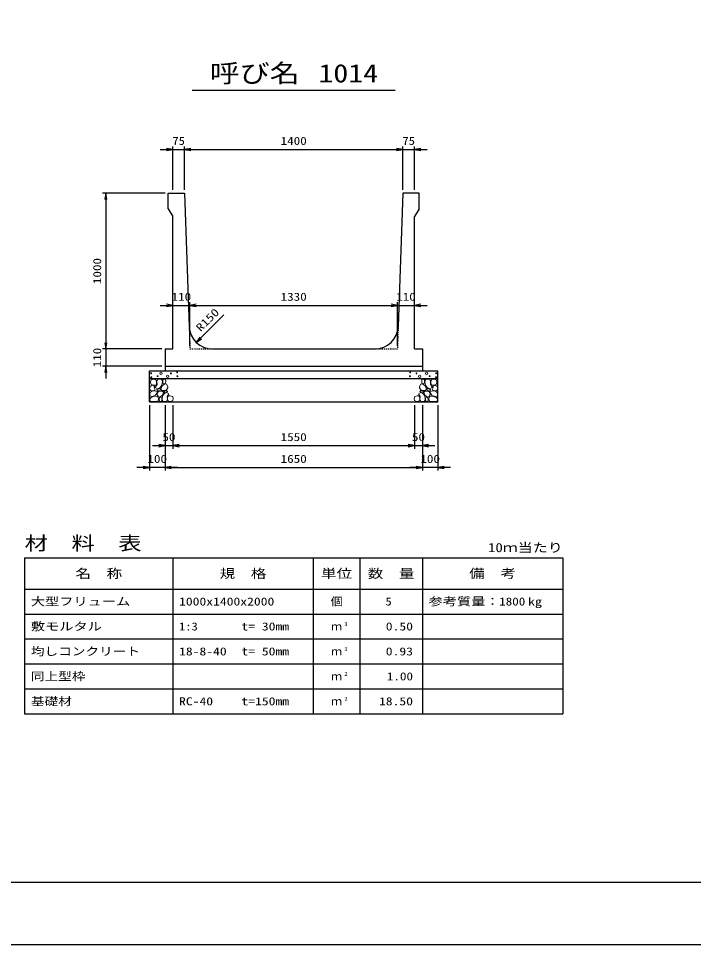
# Model space of a CAD drawing. Units: millimetres at full size. Extents: x 0 to 16820, y 0 to 11880.
# Drawn here: x 5646 to 9973, y 0 to 5940 of the extents above; entities that cross this region are included whole.
import ezdxf
from ezdxf.enums import TextEntityAlignment as Align

# ---------------------------------------------------------------- set-up
doc = ezdxf.new("R2010")
doc.units = ezdxf.units.MM
doc.linetypes.add('DASHED_SPACED', pattern=[12, 6, -6])
for name, color, linetype, lineweight in [('0_2', 7, 'Continuous', 25), ('D-DCR-HCHn', 4, 'Continuous', 9), ('D-MTR-FRAM', 7, 'Continuous', 25), ('D-MTR-LINE', 7, 'Continuous', 25), ('D-STR-DIM', 7, 'Continuous', 25), ('D-STR-STRn', 1, 'Continuous', 25), ('D-TTL', 2, 'Continuous', 25), ('D-TTL-TXT', 7, 'Continuous', 25)]:
    doc.layers.add(name, color=color, linetype=linetype, lineweight=lineweight)
doc.layers.add('D-MTR', color=7, linetype='Continuous')
doc.layers.add('D-MTR-TXT', color=7, linetype='Continuous')
doc.styles.add('ＭＳ ゴシック', font='')
doc.styles.get('ＭＳ ゴシック').set_extended_font_data('MS Gothic')

# ---------------------------------------------------------------- blocks, each defined once
blk = doc.blocks.new('open_arrow')
at = {"color": 0, "linetype": 'Continuous', "lineweight": -2}
blk.add_lwpolyline([(7.5, 1.25), (0, 0), (7.5, -1.25)], dxfattribs=at)

msp = doc.modelspace()

# ---------------------------------------------------------------- linework, layer by layer
at = {"layer": '0_2'}
for p, q in [((6585, 3460), (6585, 3180)), ((6635, 3460), (6635, 3180)), ((6635, 3460), (6635, 3180)), ((8185, 3460), (8185, 3180)), ((6505, 3200), (6715, 3200)), ((6635, 3200), (8185, 3200))]:
    msp.add_line(p, q, dxfattribs=at)
at = {"layer": 'D-DCR-HCHn'}
for points in [[(6523.399, 3623.696), (6507.796, 3627.163), (6493.928, 3620.228), (6492.194, 3604.626), (6495.661, 3592.491), (6512.997, 3587.29), (6525.132, 3587.29), (6530.333, 3595.958), (6530.333, 3615.028)], [(6537.267, 3625.429), (6532.067, 3609.827), (6533.8, 3592.491), (6521.665, 3573.421), (6537.267, 3564.753), (6554.603, 3573.421), (6565.005, 3587.29), (6568.472, 3609.827), (6565.005, 3621.962), (6554.603, 3627.163)], [(6570.206, 3621.962), (6570.206, 3601.159), (6578.874, 3595.958), (6587.542, 3601.159), (6589.275, 3613.294), (6587.542, 3623.696), (6575.407, 3627.163)], [(8249.794, 3621.962), (8249.794, 3601.159), (8241.126, 3595.958), (8232.458, 3601.159), (8230.725, 3613.294), (8232.458, 3623.696), (8244.593, 3627.163)], [(8282.733, 3625.429), (8287.933, 3609.827), (8286.2, 3592.491), (8298.335, 3573.421), (8282.733, 3564.753), (8265.397, 3573.421), (8254.995, 3587.29), (8251.528, 3609.827), (8254.995, 3621.962), (8265.397, 3627.163)], [(8296.601, 3623.696), (8312.204, 3627.163), (8326.072, 3620.228), (8327.806, 3604.626), (8324.339, 3592.491), (8307.003, 3587.29), (8294.868, 3587.29), (8289.667, 3595.958), (8289.667, 3615.028)], [(6490.46, 3580.356), (6485.26, 3564.753), (6492.194, 3554.352), (6509.53, 3552.618), (6521.366, 3557.699), (6516.464, 3569.954), (6519.932, 3576.889), (6512.997, 3583.823), (6502.596, 3587.29)], [(6540.735, 3564.753), (6532.067, 3557.819), (6535.534, 3552.618), (6547.669, 3552.618), (6552.87, 3554.352), (6556.337, 3561.286), (6551.136, 3566.487)], [(6566.739, 3583.823), (6558.071, 3563.02), (6565.005, 3554.352), (6585.808, 3554.352), (6594.476, 3557.819), (6603.144, 3569.954), (6603.144, 3580.356), (6594.476, 3594.224), (6584.074, 3595.958)], [(8253.261, 3583.823), (8261.929, 3563.02), (8254.995, 3554.352), (8234.192, 3554.352), (8225.524, 3557.819), (8216.856, 3569.954), (8216.856, 3580.356), (8225.524, 3594.224), (8235.926, 3595.958)], [(8279.265, 3564.753), (8287.933, 3557.819), (8284.466, 3552.618), (8272.331, 3552.618), (8267.13, 3554.352), (8263.663, 3561.286), (8268.864, 3566.487)], [(8329.54, 3580.356), (8334.74, 3564.753), (8327.806, 3554.352), (8310.47, 3552.618), (8298.634, 3557.699), (8303.536, 3569.954), (8300.068, 3576.889), (8307.003, 3583.823), (8317.404, 3587.29)], [(6523.366, 3522.757), (6536.208, 3542.019), (6534.603, 3546.834), (6516.946, 3551.65), (6500.894, 3550.045), (6489.658, 3540.414), (6488.052, 3529.177), (6489.658, 3517.941), (6502.499, 3514.731)], [(6529.787, 3482.627), (6541.023, 3487.443), (6544.234, 3503.494), (6537.813, 3514.731), (6526.577, 3517.941), (6512.13, 3516.336), (6496.078, 3509.915), (6488.052, 3500.284), (6488.052, 3489.048), (6492.868, 3482.627), (6512.13, 3484.232)], [(6568.311, 3522.757), (6576.337, 3542.019), (6569.916, 3550.045), (6550.654, 3550.045), (6542.628, 3546.834), (6534.603, 3535.598), (6534.603, 3525.967), (6542.628, 3513.125), (6552.259, 3511.52)], [(6565.101, 3487.443), (6565.101, 3506.705), (6557.075, 3511.52), (6549.049, 3506.705), (6547.444, 3495.469), (6549.049, 3485.837), (6560.285, 3482.627)], [(6595.599, 3484.232), (6600.415, 3498.679), (6598.81, 3514.731), (6610.046, 3532.388), (6595.599, 3540.414), (6579.548, 3532.388), (6569.916, 3519.546), (6566.706, 3498.679), (6569.916, 3487.443), (6579.548, 3482.627)], [(6592.389, 3540.414), (6600.415, 3546.834), (6597.204, 3551.65), (6585.968, 3551.65), (6581.153, 3550.045), (6577.942, 3543.624), (6582.758, 3538.808)], [(6608.441, 3485.837), (6622.887, 3482.627), (6635.729, 3489.048), (6637.334, 3503.494), (6634.124, 3514.731), (6618.072, 3519.546), (6606.836, 3519.546), (6602.02, 3511.52), (6602.02, 3493.863)], [(8211.559, 3485.837), (8197.113, 3482.627), (8184.271, 3489.048), (8182.666, 3503.494), (8185.876, 3514.731), (8201.928, 3519.546), (8213.164, 3519.546), (8217.98, 3511.52), (8217.98, 3493.863)], [(8224.401, 3484.232), (8219.585, 3498.679), (8221.19, 3514.731), (8209.954, 3532.388), (8224.401, 3540.414), (8240.452, 3532.388), (8250.084, 3519.546), (8253.294, 3498.679), (8250.084, 3487.443), (8240.452, 3482.627)], [(8227.611, 3540.414), (8219.585, 3546.834), (8222.796, 3551.65), (8234.032, 3551.65), (8238.847, 3550.045), (8242.058, 3543.624), (8237.242, 3538.808)], [(8251.689, 3522.757), (8243.663, 3542.019), (8250.084, 3550.045), (8269.346, 3550.045), (8277.372, 3546.834), (8285.397, 3535.598), (8285.397, 3525.967), (8277.372, 3513.125), (8267.741, 3511.52)], [(8254.899, 3487.443), (8254.899, 3506.705), (8262.925, 3511.52), (8270.951, 3506.705), (8272.556, 3495.469), (8270.951, 3485.837), (8259.715, 3482.627)], [(8290.213, 3482.627), (8278.977, 3487.443), (8275.766, 3503.494), (8282.187, 3514.731), (8293.423, 3517.941), (8307.87, 3516.336), (8323.922, 3509.915), (8331.948, 3500.284), (8331.948, 3489.048), (8327.132, 3482.627), (8307.87, 3484.232)], [(8296.634, 3522.757), (8283.792, 3542.019), (8285.397, 3546.834), (8303.054, 3551.65), (8319.106, 3550.045), (8330.342, 3540.414), (8331.948, 3529.177), (8330.342, 3517.941), (8317.501, 3514.731)]]:
    msp.add_lwpolyline(points, close=True, dxfattribs=at)
for centre, radius in [((6495.727, 3663.955), 3), ((6496.869, 3638.91), 3), ((6537.292, 3645.752), 3), ((6558.336, 3663.955), 7.5), ((6601.664, 3644.961), 7.5), ((6622.708, 3663.164), 3), ((6663.131, 3670.006), 3), ((6664.273, 3644.961), 3), ((8155.727, 3644.961), 3), ((8156.869, 3670.006), 3), ((8197.292, 3663.164), 3), ((8218.336, 3644.961), 7.5), ((8261.664, 3663.955), 7.5), ((8282.708, 3645.752), 3), ((8323.131, 3638.91), 3), ((8324.273, 3663.955), 3)]:
    msp.add_circle(centre, radius, dxfattribs=at)
at = {"layer": 'D-MTR-FRAM'}
for p, q in [((5685, 2480), (9135, 2480)), ((5685, 2480), (5685, 1480)), ((9135, 2480), (9135, 1480)), ((5685, 1480), (9135, 1480))]:
    msp.add_line(p, q, dxfattribs=at)
at = {"layer": 'D-MTR-LINE'}
for p, q in [((6635, 2480), (6635, 1480)), ((7535, 2480), (7535, 1480)), ((7835, 2480), (7835, 1480)), ((8235, 2480), (8235, 1480)), ((5685, 2280), (9135, 2280)), ((5685, 2120), (9135, 2120)), ((5685, 1960), (9135, 1960)), ((5685, 1800), (9135, 1800)), ((5685, 1640), (9135, 1640))]:
    msp.add_line(p, q, dxfattribs=at)
at = {"layer": 'D-STR-DIM'}
for p, q in [((6635, 4840), (6635, 5120)), ((6710, 4840), (6710, 5120)), ((6710, 4840), (6710, 5120)), ((8110, 4840), (8110, 5120)), ((8110, 4840), (8110, 5120)), ((8185, 4840), (8185, 5120)), ((6555, 5100), (6790, 5100)), ((6710, 5100), (8110, 5100)), ((8030, 5100), (8265, 5100)), ((6585, 4820), (6185, 4820)), ((6205, 4820), (6205, 3820)), ((6555, 4100), (6825, 4100)), ((6745, 3840), (6745, 4120)), ((6745, 3840), (6745, 4120)), ((6745, 4100), (8075, 4100)), ((7995, 4100), (8265, 4100)), ((8075, 3840), (8075, 4120)), ((8075, 3840), (8075, 4120)), ((6785.647, 3862.095), (6962.424, 4038.872)), ((6205, 3900), (6205, 3630)), ((6565, 3820), (6185, 3820)), ((6565, 3820), (6185, 3820)), ((6565, 3710), (6185, 3710)), ((6485, 3460), (6485, 3040)), ((6585, 3460), (6585, 3040)), ((6585, 3460), (6585, 3040)), ((8185, 3460), (8185, 3180)), ((8235, 3460), (8235, 3040)), ((8235, 3460), (8235, 3040)), ((8235, 3460), (8235, 3180)), ((8335, 3460), (8335, 3040)), ((8105, 3200), (8315, 3200)), ((6665, 3060), (6405, 3060)), ((6585, 3060), (8235, 3060)), ((8415, 3060), (8155, 3060))]:
    msp.add_line(p, q, dxfattribs=at)
at = {"layer": 'D-STR-STRn'}
for p, q in [((6605, 4820), (6710, 4820)), ((6605, 4720), (6605, 4820)), ((6710, 4820), (6739.934, 3964.753)), ((8110, 4820), (8080.066, 3964.753)), ((8215, 4820), (8110, 4820)), ((8215, 4720), (8215, 4820)), ((6605, 4720), (6635, 4670)), ((8215, 4720), (8185, 4670)), ((6635, 3820), (6635, 4670)), ((8185, 3820), (8185, 4670)), ((6585, 3820), (6585, 3710)), ((6585, 3820), (6635, 3820)), ((6889.842, 3820), (7930.158, 3820)), ((8185, 3820), (8235, 3820)), ((8235, 3820), (8235, 3710)), ((6585, 3710), (8235, 3710)), ((6585, 3710), (6585, 3680)), ((8235, 3710), (8235, 3680)), ((6485, 3480), (6485, 3680)), ((6485, 3680), (8335, 3680)), ((6485, 3630), (8335, 3630)), ((8335, 3480), (8335, 3680)), ((6485, 3480), (8335, 3480))]:
    msp.add_line(p, q, dxfattribs=at)
at = {"layer": 'D-STR-STRn', "color": 2, "linetype": 'DASHED_SPACED'}
for p, q in [((6739.934, 3964.753), (6745, 3820)), ((8080.066, 3964.753), (8075, 3820)), ((6745, 3820), (6889.842, 3820)), ((7930.158, 3820), (8075, 3820))]:
    msp.add_line(p, q, dxfattribs=at)
at = {"layer": 'D-STR-STRn'}
for centre, start, end in [((6889.842, 3970), 182.00453, 270), ((7930.158, 3970), 270, 357.99547)]:
    msp.add_arc(centre, 150, start, end, dxfattribs=at)
at = {"layer": 'D-TTL'}
for points in [[(0, 0), (16820, 0), (16820, 11880), (0, 11880)], [(400, 400), (16420, 400), (16420, 11480), (400, 11480)]]:
    msp.add_lwpolyline(points, close=True, dxfattribs=at)
at = {"layer": 'D-TTL-TXT'}
msp.add_line((6760, 5480), (8060, 5480), dxfattribs=at)

# ---------------------------------------------------------------- block references
at = {"layer": '0_2', "xscale": 5.33, "yscale": 5.33, "rotation": 180}
for p in [(6585, 3200), (8185, 3200)]:
    msp.add_blockref('open_arrow', p, dxfattribs=at)
at = {"layer": '0_2', "xscale": 5.33, "yscale": 5.33}
msp.add_blockref('open_arrow', (6635, 3200), dxfattribs=at)
msp.add_blockref('open_arrow', (6635, 3200), dxfattribs=at)
at = {"layer": 'D-STR-DIM', "xscale": 5.33, "yscale": 5.33}
for p, rotation in [((6635, 5100), 180), ((8110, 5100), 180), ((8110, 5100), 180), ((6205, 4820), 270), ((6635, 4100), 180), ((8075, 4100), 180), ((8075, 4100), 180), ((6785.647, 3862.095), 45), ((6205, 3820), 90), ((6205, 3820), 90), ((6205, 3710), 270), ((8185, 3200), 180), ((6485, 3060), 180), ((8235, 3060), 180), ((8235, 3060), 180)]:
    msp.add_blockref('open_arrow', p, dxfattribs=dict(at, rotation=rotation))
for p in [(6710, 5100), (6710, 5100), (8185, 5100), (6745, 4100), (6745, 4100), (8185, 4100), (8235, 3200), (6585, 3060), (6585, 3060), (8335, 3060)]:
    msp.add_blockref('open_arrow', p, dxfattribs=at)

# ---------------------------------------------------------------- texts
at = {"layer": '0_2', "style": 'ＭＳ ゴシック', "width": 1.2}
for s, p in [('50', (6610, 3255)), ('1550', (7410, 3255))]:
    msp.add_text(s, height=51.32, dxfattribs=at).set_placement(p, align=Align.MIDDLE_CENTER)
at = {"layer": 'D-MTR', "style": 'ＭＳ ゴシック', "width": 1.25}
msp.add_text('材\u3000料\u3000表', height=87.98, dxfattribs=at).set_placement((5685, 2504), align=Align.BOTTOM_LEFT)
at = {"layer": 'D-MTR', "style": 'ＭＳ ゴシック', "width": 1.2}
msp.add_text('10ｍ当たり', height=58.65, dxfattribs=at).set_placement((9135, 2499.333), align=Align.BOTTOM_RIGHT)
at = {"layer": 'D-MTR-TXT', "style": 'ＭＳ ゴシック'}
for s, height, width, p in [('名\u3000称', 58.65, 1.25, (6160, 2380)), ('規\u3000格', 58.65, 1.25, (7085, 2380)), ('単位', 58.65, 1.25, (7685, 2380)), ('数\u3000量', 58.65, 1.25, (8035, 2380)), ('備\u3000考', 58.65, 1.25, (8685, 2380)), ('個', 51.32, 1.1, (7685, 2200))]:
    msp.add_text(s, height=height, dxfattribs=dict(at, width=width)).set_placement(p, align=Align.MIDDLE_CENTER)
for s, width, p in [('大型フリューム', 1.3, (5725, 2200)), ('1000x1400x2000', 1.25, (6675, 2200)), ('参考質量：    kg', 1.3, (8275, 2200)), ('敷モルタル', 1.3, (5725, 2040)), ('1:3', 1.15, (6675, 2040)), ('t= 30mm', 1.25, (7075, 2040)), ('均しコンクリート', 1.25, (5725, 1880)), ('18-8-40', 1.25, (6675, 1880)), ('t= 50mm', 1.25, (7075, 1880)), ('同上型枠', 1.25, (5725, 1720)), ('基礎材', 1.25, (5725, 1560)), ('RC-40', 1.25, (6675, 1560)), ('t=150mm', 1.25, (7075, 1560))]:
    msp.add_text(s, height=51.32, dxfattribs=dict(at, width=width)).set_placement(p, align=Align.MIDDLE_LEFT)
for s, width, p in [('5', 1.15, (8038.553, 2200)), ('1800', 1.2, (8895, 2200)), ('0.50', 1.25, (8175, 2040)), ('0.93', 1.25, (8175, 1880)), ('1.00', 1.2, (8175, 1720)), ('18.50', 1.25, (8175, 1560))]:
    msp.add_text(s, height=51.32, dxfattribs=dict(at, width=width)).set_placement(p, align=Align.MIDDLE_RIGHT)
for p in [(7685, 2040), (7685, 1880), (7685, 1720), (7685, 1560)]:
    msp.add_text('ｍ', height=51.32, dxfattribs=at).set_placement(p, align=Align.MIDDLE_CENTER)
at = {"layer": 'D-MTR-TXT', "style": 'ＭＳ ゴシック', "width": 1.15}
for s, p in [('3', (7735, 2035.333)), ('3', (7735, 1875.333)), ('2', (7735, 1715.333)), ('2', (7735, 1555.333))]:
    msp.add_text(s, height=25.66, dxfattribs=at).set_placement(p, align=Align.BOTTOM_LEFT)
at = {"layer": 'D-STR-DIM', "style": 'ＭＳ ゴシック'}
for s, width, p in [('75', 1.15, (6672.5, 5155)), ('1400', 1.2, (7410, 5155)), ('75', 1.15, (8147.5, 5155)), ('110', 1.2, (6690, 4155)), ('1330', 1.2, (7410, 4155)), ('110', 1.2, (8130, 4155)), ('50', 1.2, (8210, 3255)), ('100', 1.2, (6535, 3115)), ('1650', 1.2, (7410, 3115)), ('100', 1.2, (8285, 3115))]:
    msp.add_text(s, height=51.32, dxfattribs=dict(at, width=width)).set_placement(p, align=Align.MIDDLE_CENTER)
at = {"layer": 'D-STR-DIM', "style": 'ＭＳ ゴシック', "width": 1.2}
for s, p in [('1000', (6150, 4320)), ('110', (6150, 3765))]:
    msp.add_text(s, height=51.32, rotation=90, dxfattribs=at).set_placement(p, align=Align.MIDDLE_CENTER)
at = {"layer": 'D-STR-DIM', "style": 'ＭＳ ゴシック', "width": 1.25}
msp.add_text('R150', height=51.32, rotation=45, dxfattribs=at).set_placement((6824.587, 3916.12), align=Align.BOTTOM_LEFT)
at = {"layer": 'D-TTL-TXT', "style": 'ＭＳ ゴシック', "width": 1.2}
for s, p in [('呼び名', (7160, 5495)), ('1014', (7760, 5495))]:
    msp.add_text(s, height=117.3, dxfattribs=at).set_placement(p, align=Align.BOTTOM_CENTER)

doc.saveas('drawing.dxf')
